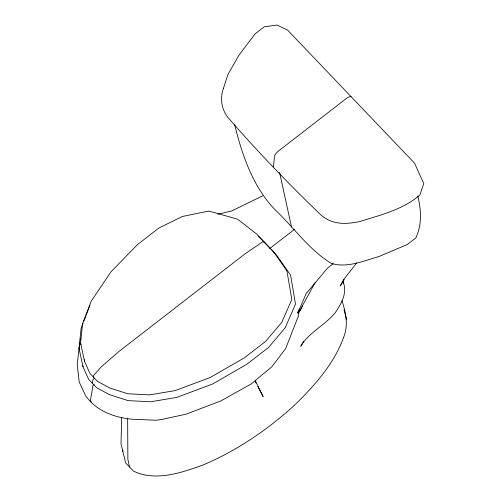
<?xml version="1.0" encoding="UTF-8"?>
<svg xmlns="http://www.w3.org/2000/svg" width="501" height="501" viewBox="0 0 501 501"><rect width="100%" height="100%" fill="white"/><g stroke="black" fill="none" stroke-linecap="round" stroke-linejoin="round"><path stroke-width="0.75" d="M121.693 417.364L121.01 443.836L125.67 462.968L133.404 471.072C155.623 481.755 180.83 472.881 202.536 465.21C235.833 451.188 266.112 430.791 292.922 406.68C314.352 386.027 335.225 362.993 344.744 334.217C348.145 322.838 345.427 311.66 341.989 300.694M273.49 166.846L274.517 155.98L275.75 153.751L277.805 151.552L347.124 97.889L349.397 96.724L351.107 96.674M258.666 236.535L276.546 255.072L290.574 275.124L295.521 304.088L285.169 327.817L268.536 347.462L246.849 364.246L212.562 384.01L176.878 397.393L150.45 401.802L128.043 400.618L109.644 394.7L96.718 387.793L88.639 379.332L83.003 366.782L79.039 348.408L81.106 328.28L83.034 323.277M84.588 361.497L80.598 343.022L82.602 323.514L91.213 301.17L110.984 271.818L137.524 244.551L158.823 228.055L182.283 216.495L208.798 211.059L237.512 219.125L256.888 234.218L273.252 251.377L286.91 270.897L291.814 299.41L281.863 322.212L265.649 341.363L244.344 357.852L210.433 377.397L175.25 390.592L149.43 394.901L127.724 393.755L109.894 388.024L97.526 381.411L89.986 373.508L84.588 361.497L84.212 359.762M299.203 309.136L298.521 315.73L285.645 348.571L271.899 366.719L251.189 383.935L220.791 400.938L186.015 414.189L161.829 419.45L156.262 420.239L132.571 419.256C115.205 417.715 97.294 411.484 86.585 396.974L85.602 395.69L79.208 381.975L77.223 364.227L79.784 342.39M122.67 451.457L122.87 449.942M80.173 340.129L80.429 338.626M297.951 311.584L297.669 313.056L306.299 293.398L327.723 267.922L333.19 263.689M83.586 321.842L85.514 316.839M86.066 315.411L89.923 305.403M298.333 313.3L315.11 282.577M299.993 310.852L302.598 306.005M303.612 341.225L300.794 346.304C308.96 332.119 325.281 325.205 335.363 312.524C341.381 303.55 347.569 293.129 343.204 282.032M93.975 378.493L92.936 379.896L92.441 382.47L92.679 383.559M356.787 262.868L344.268 278.819L340.304 286.046L343.955 279.282L343.198 283.384L342.916 281.856M94.226 384.392L93.061 385.294L90.362 400.681L91.32 401.94M269.801 248.458L294.431 229.395M262.774 195.772L231.6 211.021L217.985 214.177M265.067 242.797L263.094 241.551L244.958 253.907L118.843 351.545L101.334 366.782L93.374 375.725L93.756 377.46M255.272 381.668L255.992 383.033M257.783 386.446L263.15 396.698L255.353 380.71M344.024 309.75L345.145 314.071M345.521 315.505L346.642 319.826M417.746 195.966C421.278 209.756 422.074 224.686 415.88 237.856L407.244 244.538L378.806 256.581C363.576 260.852 347.381 268.26 331.405 263.432C308.998 249.886 293.843 227.416 275.005 209.694C252.723 186.516 242.021 154.834 234.562 124.21M279.571 172.306L291.488 226.966M129.54 467.02L127.874 459.398L127.649 418.805M80.598 343.022L80.98 344.757M79.039 348.408L79.277 349.504M82.765 365.686L83.003 366.782M223.396 88.433C219.814 98.409 221.492 109.375 228.099 117.697C257.433 151.346 288.382 183.761 320.602 214.653C332.05 224.843 345.533 224.517 359.756 221.536C380.378 215.073 403.249 209.518 419.851 194.989L423.777 183.635L414.577 163.207L287.637 30.148L277.047 25.05L264.221 26.803L255.028 33.924L238.933 55.223L228.049 74.286L223.396 88.433"/></g></svg>
